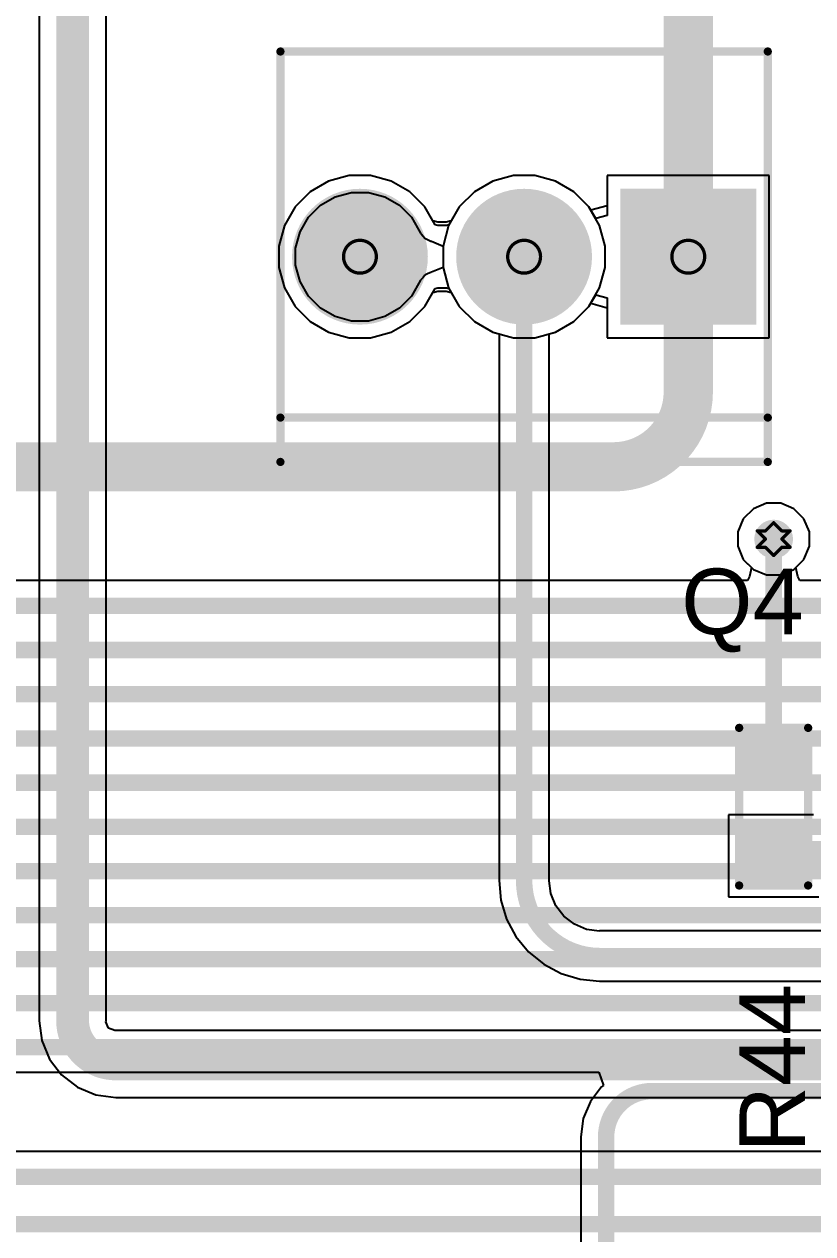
# Model space of a CAD drawing. Header units: inches. Extents: x 24 to 500, y 68 to 269.
# Drawn here: x 297.07 to 309.27, y 132.84 to 151.55 of the extents above; entities that cross this region are included whole.
import ezdxf

# ---------------------------------------------------------------- set-up
doc = ezdxf.new("R2010")
doc.units = ezdxf.units.IN
for name, color, linetype in [('Bottom Layer', 5, 'Continuous'), ('Bottom Solder', 6, 'Continuous'), ('Drill Drawing', 1, 'Continuous'), ('Layer 1', 16, 'Continuous'), ('Layer 2', 76, 'Continuous'), ('Multi-Layer', 9, 'Continuous'), ('Pad Holes', 156, 'Continuous'), ('Top Layer', 1, 'Continuous'), ('Top Overlay', 2, 'Continuous'), ('Top Paste', 8, 'Continuous'), ('Top Solder', 216, 'Continuous'), ('Via Holes', 16, 'Continuous')]:
    doc.layers.add(name, color=color, linetype=linetype)
doc.styles.add('Arial', font='', dxfattribs={"height": 0.2})
doc.styles.get('Arial').set_extended_font_data('Arial')

# ---------------------------------------------------------------- blocks, each defined once
blk = doc.blocks.new('0022112032_55')
at = {"layer": 'Bottom Layer'}
blk.add_hatch(color=5, dxfattribs=at).paths.add_polyline_path([(-3.539998, 0.999998), (-1.540002, 0.999998), (-1.540002, -0.999998), (-3.539998, -0.999998)])
h = blk.add_hatch(color=5, dxfattribs=at)
edge = h.paths.add_edge_path()
edge.add_arc((0, 0), 0.999998, 0, 360)
h = blk.add_hatch(color=5, dxfattribs=at)
edge = h.paths.add_edge_path()
edge.add_arc((2.54, 0), 0.999998, 0, 360)
at = {"layer": 'Bottom Solder'}
blk.add_hatch(color=6, dxfattribs=at).paths.add_polyline_path([(-3.590798, 1.050798), (-1.489202, 1.050798), (-1.489202, -1.050798), (-3.590798, -1.050798)])
h = blk.add_hatch(color=6, dxfattribs=at)
edge = h.paths.add_edge_path()
edge.add_arc((0, 0), 1.050798, 0, 360)
h = blk.add_hatch(color=6, dxfattribs=at)
edge = h.paths.add_edge_path()
edge.add_arc((2.54, 0), 1.050798, 0, 360)
at = {"layer": 'Layer 1'}
blk.add_hatch(color=16, dxfattribs=at).paths.add_polyline_path([(-3.539998, 0.999998), (-1.540002, 0.999998), (-1.540002, -0.999998), (-3.539998, -0.999998)])
h = blk.add_hatch(color=16, dxfattribs=at)
edge = h.paths.add_edge_path()
edge.add_arc((0, 0), 0.999998, 0, 360)
h = blk.add_hatch(color=16, dxfattribs=at)
edge = h.paths.add_edge_path()
edge.add_arc((2.54, 0), 0.999998, 0, 360)
at = {"layer": 'Layer 2'}
blk.add_hatch(color=76, dxfattribs=at).paths.add_polyline_path([(-3.539998, 0.999998), (-1.540002, 0.999998), (-1.540002, -0.999998), (-3.539998, -0.999998)])
h = blk.add_hatch(color=76, dxfattribs=at)
edge = h.paths.add_edge_path()
edge.add_arc((0, 0), 0.999998, 0, 360)
h = blk.add_hatch(color=76, dxfattribs=at)
edge = h.paths.add_edge_path()
edge.add_arc((2.54, 0), 0.999998, 0, 360)
at = {"layer": 'Multi-Layer'}
blk.add_hatch(color=9, dxfattribs=at).paths.add_polyline_path([(-3.539998, 0.999998), (-1.540002, 0.999998), (-1.540002, -0.999998), (-3.539998, -0.999998)])
h = blk.add_hatch(color=9, dxfattribs=at)
edge = h.paths.add_edge_path()
edge.add_arc((0, 0), 0.999998, 0, 360)
h = blk.add_hatch(color=9, dxfattribs=at)
edge = h.paths.add_edge_path()
edge.add_arc((2.54, 0), 0.999998, 0, 360)
at = {"layer": 'Pad Holes'}
h = blk.add_hatch(color=7, dxfattribs=at)
edge = h.paths.add_edge_path()
edge.add_arc((-2.54, 0), 0.599999, 0, 360)
h = blk.add_hatch(color=7, dxfattribs=at)
edge = h.paths.add_edge_path()
edge.add_arc((0, 0), 0.599999, 0, 360)
h = blk.add_hatch(color=7, dxfattribs=at)
edge = h.paths.add_edge_path()
edge.add_arc((2.54, 0), 0.599999, 0, 360)
at = {"layer": 'Top Layer'}
blk.add_hatch(color=1, dxfattribs=at).paths.add_polyline_path([(-3.539998, 0.999998), (-1.540002, 0.999998), (-1.540002, -0.999998), (-3.539998, -0.999998)])
h = blk.add_hatch(color=1, dxfattribs=at)
edge = h.paths.add_edge_path()
edge.add_arc((0, 0), 0.999998, 0, 360)
h = blk.add_hatch(color=1, dxfattribs=at)
edge = h.paths.add_edge_path()
edge.add_arc((2.54, 0), 0.999998, 0, 360)
at = {"layer": 'Top Solder'}
blk.add_hatch(color=216, dxfattribs=at).paths.add_polyline_path([(-3.590798, 1.050798), (-1.489202, 1.050798), (-1.489202, -1.050798), (-3.590798, -1.050798)])
h = blk.add_hatch(color=216, dxfattribs=at)
edge = h.paths.add_edge_path()
edge.add_arc((0, 0), 1.050798, 0, 360)
h = blk.add_hatch(color=216, dxfattribs=at)
edge = h.paths.add_edge_path()
edge.add_arc((2.54, 0), 1.050798, 0, 360)
at = {"layer": 'Top Overlay'}
for points in [[(-3.769995, 3.175, 0.127, 0.127, 0), (-3.769995, -3.175, 0.127, 0.127, 0)], [(3.769995, 3.175, 0.127, 0.127, 0), (-3.769995, 3.175, 0.127, 0.127, 0)], [(3.769995, 3.175, 0.127, 0.127, 0), (3.769995, -3.175, 0.127, 0.127, 0)], [(3.769995, 2.4892, 0.127, 0.127, 0), (-3.769995, 2.4892, 0.127, 0.127, 0)], [(3.769995, -3.175, 0.127, 0.127, 0), (-3.769995, -3.175, 0.127, 0.127, 0)]]:
    blk.add_lwpolyline(points, format="xyseb", dxfattribs=at)
for points in [[(-3.801745, 3.175, 0.0635, 0.0635, 1), (-3.738245, 3.175, 0.0635, 0.0635, 1)], [(-3.801745, 3.175, 0.0635, 0.0635, 1), (-3.738245, 3.175, 0.0635, 0.0635, 1)], [(3.738245, 3.175, 0.0635, 0.0635, 1), (3.801745, 3.175, 0.0635, 0.0635, 1)], [(3.738245, 3.175, 0.0635, 0.0635, 1), (3.801745, 3.175, 0.0635, 0.0635, 1)], [(-3.801745, 2.4892, 0.0635, 0.0635, 1), (-3.738245, 2.4892, 0.0635, 0.0635, 1)], [(3.738245, 2.4892, 0.0635, 0.0635, 1), (3.801745, 2.4892, 0.0635, 0.0635, 1)], [(-3.801745, -3.175, 0.0635, 0.0635, 1), (-3.738245, -3.175, 0.0635, 0.0635, 1)], [(-3.801745, -3.175, 0.0635, 0.0635, 1), (-3.738245, -3.175, 0.0635, 0.0635, 1)], [(3.738245, -3.175, 0.0635, 0.0635, 1), (3.801745, -3.175, 0.0635, 0.0635, 1)], [(3.738245, -3.175, 0.0635, 0.0635, 1), (3.801745, -3.175, 0.0635, 0.0635, 1)]]:
    blk.add_lwpolyline(points, format="xyseb", close=True, dxfattribs=at)
blk = doc.blocks.new('R___0603_123')
at = {"layer": 'Top Layer'}
for points in [[(-0.381, 0.4445), (-0.381, -0.4445), (-1.143, -0.4445), (-1.143, 0.4445)], [(1.143, 0.4445), (1.143, -0.4445), (0.381, -0.4445), (0.381, 0.4445)]]:
    blk.add_hatch(color=1, dxfattribs=at).paths.add_polyline_path(points)
at = {"layer": 'Top Paste'}
for points in [[(-0.381, 0.4445), (-0.381, -0.4445), (-1.143, -0.4445), (-1.143, 0.4445)], [(1.143, 0.4445), (1.143, -0.4445), (0.381, -0.4445), (0.381, 0.4445)]]:
    blk.add_hatch(color=8, dxfattribs=at).paths.add_polyline_path(points)
at = {"layer": 'Top Solder'}
for points in [[(-0.2794, 0.5461), (-0.2794, -0.5461), (-1.2446, -0.5461), (-1.2446, 0.5461)], [(1.2446, 0.5461), (1.2446, -0.5461), (0.2794, -0.5461), (0.2794, 0.5461)]]:
    blk.add_hatch(color=216, dxfattribs=at).paths.add_polyline_path(points)
at = {"layer": 'Top Overlay'}
for points in [[(1.2192, 0.5334, 0.127, 0.127, 0), (-1.2192, 0.5334, 0.127, 0.127, 0)], [(-1.2192, -0.5334, 0.127, 0.127, 0), (-1.2192, 0.5334, 0.127, 0.127, 0)], [(1.2192, -0.5334, 0.127, 0.127, 0), (1.2192, 0.5334, 0.127, 0.127, 0)], [(1.2192, -0.5334, 0.127, 0.127, 0), (-1.2192, -0.5334, 0.127, 0.127, 0)]]:
    blk.add_lwpolyline(points, format="xyseb", dxfattribs=at)
for points in [[(-1.25095, 0.5334, 0.0635, 0.0635, 1), (-1.18745, 0.5334, 0.0635, 0.0635, 1)], [(-1.25095, 0.5334, 0.0635, 0.0635, 1), (-1.18745, 0.5334, 0.0635, 0.0635, 1)], [(1.18745, 0.5334, 0.0635, 0.0635, 1), (1.25095, 0.5334, 0.0635, 0.0635, 1)], [(1.18745, 0.5334, 0.0635, 0.0635, 1), (1.25095, 0.5334, 0.0635, 0.0635, 1)], [(-1.25095, -0.5334, 0.0635, 0.0635, 1), (-1.18745, -0.5334, 0.0635, 0.0635, 1)], [(-1.25095, -0.5334, 0.0635, 0.0635, 1), (-1.18745, -0.5334, 0.0635, 0.0635, 1)], [(1.18745, -0.5334, 0.0635, 0.0635, 1), (1.25095, -0.5334, 0.0635, 0.0635, 1)], [(1.18745, -0.5334, 0.0635, 0.0635, 1), (1.25095, -0.5334, 0.0635, 0.0635, 1)]]:
    blk.add_lwpolyline(points, format="xyseb", close=True, dxfattribs=at)

msp = doc.modelspace()

# ---------------------------------------------------------------- hatches: boundary and pattern name
at = {"layer": 'Bottom Layer'}
h = msp.add_hatch(color=5, dxfattribs=at)
edge = h.paths.add_edge_path()
edge.add_arc((308.661, 143.586), 0.3, 0, 360)
at = {"layer": 'Layer 1'}
h = msp.add_hatch(color=16, dxfattribs=at)
edge = h.paths.add_edge_path()
edge.add_arc((308.661, 143.586), 0.3, 0, 360)
at = {"layer": 'Layer 2'}
h = msp.add_hatch(color=76, dxfattribs=at)
edge = h.paths.add_edge_path()
edge.add_arc((308.661, 143.586), 0.3, 0, 360)
at = {"layer": 'Top Layer'}
h = msp.add_hatch(color=1, dxfattribs=at)
edge = h.paths.add_edge_path()
edge.add_arc((308.661, 143.586), 0.3, 0, 360)
at = {"layer": 'Via Holes'}
h = msp.add_hatch(color=7, dxfattribs=at)
edge = h.paths.add_edge_path()
edge.add_arc((308.661, 143.586), 0.15, 0, 360)

# ---------------------------------------------------------------- linework, layer by layer
at = {"layer": 'Bottom Layer'}
for p, q in [((302.095, 149.209), (301.776, 149.124)), ((302.425, 149.209), (302.095, 149.209)), ((302.744, 149.124), (302.425, 149.209)), ((304.635, 149.209), (304.316, 149.124)), ((304.965, 149.209), (304.635, 149.209)), ((305.284, 149.124), (304.965, 149.209)), ((301.776, 149.124), (301.49, 148.958)), ((303.03, 148.958), (302.744, 149.124)), ((304.316, 149.124), (304.03, 148.958)), ((305.57, 148.958), (305.284, 149.124)), ((301.49, 148.958), (301.257, 148.725)), ((301.649, 148.751), (301.876, 148.882)), ((301.876, 148.882), (302.129, 148.95)), ((302.129, 148.95), (302.391, 148.95)), ((302.391, 148.95), (302.644, 148.882)), ((302.644, 148.882), (302.871, 148.751)), ((303.263, 148.725), (303.03, 148.958)), ((304.03, 148.958), (303.797, 148.725)), ((305.803, 148.725), (305.57, 148.958)), ((301.257, 148.725), (301.091, 148.439)), ((301.464, 148.566), (301.649, 148.751)), ((302.871, 148.751), (303.056, 148.566)), ((303.424, 148.448), (303.263, 148.725)), ((303.797, 148.725), (303.636, 148.448)), ((305.969, 148.439), (305.803, 148.725)), ((301.091, 148.439), (301.006, 148.12)), ((301.333, 148.339), (301.464, 148.566)), ((303.056, 148.566), (303.199, 148.318)), ((303.463, 148.439), (303.424, 148.448)), ((303.597, 148.439), (303.463, 148.439)), ((303.636, 148.448), (303.597, 148.439)), ((306.054, 148.12), (305.969, 148.439)), ((301.265, 148.086), (301.333, 148.339)), ((303.199, 148.318), (303.204, 148.313)), ((303.204, 148.313), (303.206, 148.307)), ((303.206, 148.307), (303.237, 148.275)), ((303.237, 148.275), (303.266, 148.242)), ((303.266, 148.242), (303.272, 148.239)), ((303.272, 148.239), (303.276, 148.235)), ((303.276, 148.235), (303.317, 148.217)), ((301.006, 148.12), (301.006, 147.79)), ((301.265, 147.824), (301.265, 148.086)), ((303.317, 148.217), (303.357, 148.197)), ((303.357, 148.197), (303.364, 148.197)), ((303.364, 148.197), (303.369, 148.194)), ((303.369, 148.194), (303.546, 148.12)), ((303.546, 148.12), (303.546, 147.79)), ((306.054, 147.79), (306.054, 148.12)), ((301.006, 147.79), (301.091, 147.471)), ((301.333, 147.571), (301.265, 147.824)), ((303.266, 147.668), (303.237, 147.635)), ((303.272, 147.671), (303.266, 147.668)), ((303.276, 147.675), (303.272, 147.671)), ((303.317, 147.693), (303.276, 147.675)), ((303.357, 147.713), (303.317, 147.693)), ((303.364, 147.713), (303.357, 147.713)), ((303.369, 147.716), (303.364, 147.713)), ((303.546, 147.79), (303.369, 147.716)), ((305.969, 147.471), (306.054, 147.79)), ((301.464, 147.344), (301.333, 147.571)), ((303.199, 147.592), (303.056, 147.344)), ((303.204, 147.597), (303.199, 147.592)), ((303.206, 147.603), (303.204, 147.597)), ((303.237, 147.635), (303.206, 147.603)), ((301.091, 147.471), (301.257, 147.185)), ((301.649, 147.159), (301.464, 147.344)), ((303.056, 147.344), (302.871, 147.159)), ((303.263, 147.185), (303.424, 147.462)), ((303.424, 147.462), (303.463, 147.471)), ((303.463, 147.471), (303.597, 147.471)), ((303.597, 147.471), (303.636, 147.462)), ((303.636, 147.462), (303.797, 147.185)), ((305.803, 147.185), (305.969, 147.471)), ((301.257, 147.185), (301.49, 146.952)), ((301.876, 147.028), (301.649, 147.159)), ((302.871, 147.159), (302.644, 147.028)), ((303.03, 146.952), (303.263, 147.185)), ((303.797, 147.185), (304.03, 146.952)), ((305.57, 146.952), (305.803, 147.185)), ((301.49, 146.952), (301.776, 146.786)), ((302.129, 146.96), (301.876, 147.028)), ((302.391, 146.96), (302.129, 146.96)), ((302.644, 147.028), (302.391, 146.96)), ((302.744, 146.786), (303.03, 146.952)), ((304.03, 146.952), (304.316, 146.786)), ((305.284, 146.786), (305.57, 146.952)), ((301.776, 146.786), (302.095, 146.701)), ((302.425, 146.701), (302.744, 146.786)), ((304.316, 146.786), (304.635, 146.701)), ((304.965, 146.701), (305.284, 146.786)), ((302.095, 146.701), (302.425, 146.701)), ((304.635, 146.701), (304.965, 146.701)), ((308.551, 144.14), (308.347, 144.056)), ((308.771, 144.14), (308.551, 144.14)), ((308.975, 144.056), (308.771, 144.14)), ((308.347, 144.056), (308.191, 143.9)), ((309.13, 143.9), (308.975, 144.056)), ((308.191, 143.9), (308.107, 143.696)), ((309.215, 143.696), (309.13, 143.9)), ((308.107, 143.696), (308.107, 143.476)), ((309.215, 143.476), (309.215, 143.696)), ((308.107, 143.476), (308.191, 143.272)), ((309.13, 143.272), (309.215, 143.476)), ((308.191, 143.272), (308.318, 143.146)), ((309.004, 143.146), (309.13, 143.272)), ((308.289, 143.007), (308.255, 142.943)), ((308.318, 143.146), (308.289, 143.007)), ((309.033, 143.007), (309.004, 143.146)), ((309.066, 142.943), (309.033, 143.007)), ((308.255, 142.943), (271.018, 142.943)), ((316.966, 142.943), (309.066, 142.943)), ((261.705, 135.337), (305.958, 135.337)), ((305.958, 135.337), (306.027, 135.134)), ((306.027, 135.134), (306, 135.114)), ((306, 135.114), (305.825, 134.886)), ((305.825, 134.886), (305.716, 134.622)), ((305.716, 134.622), (305.678, 134.337)), ((305.678, 134.337), (305.68, 134.337)), ((305.68, 134.337), (305.68, 129.418))]:
    msp.add_line(p, q, dxfattribs=at)
for points in [[(307.34, 145.859, 0.762, 0.762, 0), (307.34, 166.751, 0.762, 0.762, 0)], [(307.34, 145.859, 0.762, 0.762, -0.414214), (306.185, 144.704, 0.762, 0.762, 0)], [(275.791, 144.704, 0.762, 0.762, 0), (306.185, 144.704, 0.762, 0.762, 0)], [(264.028, 142.555, 0.254, 0.254, 0), (316.966, 142.555, 0.254, 0.254, 0)], [(263.347, 141.87, 0.254, 0.254, 0), (317.667, 141.87, 0.254, 0.254, 0)], [(262.666, 141.186, 0.254, 0.254, 0), (318.351, 141.186, 0.254, 0.254, 0)], [(261.985, 140.502, 0.254, 0.254, 0), (318.752, 140.502, 0.254, 0.254, 0)], [(261.304, 139.818, 0.254, 0.254, 0), (319.691, 139.818, 0.254, 0.254, 0)], [(260.623, 139.134, 0.254, 0.254, 0), (320.375, 139.134, 0.254, 0.254, 0)], [(259.942, 138.45, 0.254, 0.254, 0), (321.059, 138.45, 0.254, 0.254, 0)], [(259.258, 137.769, 0.254, 0.254, 0), (321.801, 137.769, 0.254, 0.254, 0)], [(259.942, 137.088, 0.254, 0.254, 0), (322.447, 137.088, 0.254, 0.254, 0)], [(260.626, 136.407, 0.254, 0.254, 0), (323.282, 136.407, 0.254, 0.254, 0)], [(261.31, 135.726, 0.254, 0.254, 0), (324.01, 135.726, 0.254, 0.254, 0)], [(306.069, 134.337, 0.254, 0.254, -0.414214), (306.776, 135.045, 0.254, 0.254, 0)], [(306.776, 135.045, 0.254, 0.254, 0), (324.691, 135.045, 0.254, 0.254, 0)], [(306.069, 118.034, 0.254, 0.254, 0), (306.069, 134.337, 0.254, 0.254, 0)]]:
    msp.add_lwpolyline(points, format="xyseb", dxfattribs=at)
for points in [[(307.149, 145.859, 0.381, 0.381, 1), (307.531, 145.859, 0.381, 0.381, 1)], [(307.149, 145.859, 0.381, 0.381, 1), (307.531, 145.859, 0.381, 0.381, 1)], [(305.995, 144.704, 0.381, 0.381, 1), (306.376, 144.704, 0.381, 0.381, 1)], [(305.995, 144.704, 0.381, 0.381, 1), (306.376, 144.704, 0.381, 0.381, 1)], [(306.712, 135.045, 0.127, 0.127, 1), (306.839, 135.045, 0.127, 0.127, 1)], [(306.712, 135.045, 0.127, 0.127, 1), (306.839, 135.045, 0.127, 0.127, 1)], [(306.005, 134.337, 0.127, 0.127, 1), (306.132, 134.337, 0.127, 0.127, 1)], [(306.005, 134.337, 0.127, 0.127, 1), (306.132, 134.337, 0.127, 0.127, 1)]]:
    msp.add_lwpolyline(points, format="xyseb", close=True, dxfattribs=at)
at = {"layer": 'Drill Drawing'}
for points in [[(302.514, 147.955, 0.0508, 0.0508, 1), (302.006, 147.955, 0.0508, 0.0508, 1)], [(305.054, 147.955, 0.0508, 0.0508, 1), (304.546, 147.955, 0.0508, 0.0508, 1)], [(307.594, 147.955, 0.0508, 0.0508, 1), (307.086, 147.955, 0.0508, 0.0508, 1)], [(301.993, 147.955, 0.0254, 0.0254, 1), (302.019, 147.955, 0.0254, 0.0254, 1)], [(302.501, 147.955, 0.0254, 0.0254, 1), (302.527, 147.955, 0.0254, 0.0254, 1)], [(304.533, 147.955, 0.0254, 0.0254, 1), (304.559, 147.955, 0.0254, 0.0254, 1)], [(305.041, 147.955, 0.0254, 0.0254, 1), (305.067, 147.955, 0.0254, 0.0254, 1)], [(307.073, 147.955, 0.0254, 0.0254, 1), (307.099, 147.955, 0.0254, 0.0254, 1)], [(307.581, 147.955, 0.0254, 0.0254, 1), (307.607, 147.955, 0.0254, 0.0254, 1)], [(308.394, 143.713, 0.0254, 0.0254, 1), (308.42, 143.713, 0.0254, 0.0254, 1)], [(308.394, 143.713, 0.0254, 0.0254, 1), (308.42, 143.713, 0.0254, 0.0254, 1)], [(308.521, 143.713, 0.0254, 0.0254, 1), (308.546, 143.713, 0.0254, 0.0254, 1)], [(308.521, 143.713, 0.0254, 0.0254, 1), (308.546, 143.713, 0.0254, 0.0254, 1)], [(308.648, 143.84, 0.0254, 0.0254, 1), (308.673, 143.84, 0.0254, 0.0254, 1)], [(308.648, 143.84, 0.0254, 0.0254, 1), (308.673, 143.84, 0.0254, 0.0254, 1)], [(308.775, 143.713, 0.0254, 0.0254, 1), (308.8, 143.713, 0.0254, 0.0254, 1)], [(308.775, 143.713, 0.0254, 0.0254, 1), (308.8, 143.713, 0.0254, 0.0254, 1)], [(308.902, 143.713, 0.0254, 0.0254, 1), (308.928, 143.713, 0.0254, 0.0254, 1)], [(308.902, 143.713, 0.0254, 0.0254, 1), (308.928, 143.713, 0.0254, 0.0254, 1)], [(308.521, 143.586, 0.0254, 0.0254, 1), (308.546, 143.586, 0.0254, 0.0254, 1)], [(308.521, 143.586, 0.0254, 0.0254, 1), (308.546, 143.586, 0.0254, 0.0254, 1)], [(308.775, 143.586, 0.0254, 0.0254, 1), (308.8, 143.586, 0.0254, 0.0254, 1)], [(308.775, 143.586, 0.0254, 0.0254, 1), (308.8, 143.586, 0.0254, 0.0254, 1)], [(308.394, 143.459, 0.0254, 0.0254, 1), (308.42, 143.459, 0.0254, 0.0254, 1)], [(308.394, 143.459, 0.0254, 0.0254, 1), (308.42, 143.459, 0.0254, 0.0254, 1)], [(308.521, 143.459, 0.0254, 0.0254, 1), (308.546, 143.459, 0.0254, 0.0254, 1)], [(308.521, 143.459, 0.0254, 0.0254, 1), (308.546, 143.459, 0.0254, 0.0254, 1)], [(308.648, 143.332, 0.0254, 0.0254, 1), (308.673, 143.332, 0.0254, 0.0254, 1)], [(308.648, 143.332, 0.0254, 0.0254, 1), (308.673, 143.332, 0.0254, 0.0254, 1)], [(308.775, 143.459, 0.0254, 0.0254, 1), (308.8, 143.459, 0.0254, 0.0254, 1)], [(308.775, 143.459, 0.0254, 0.0254, 1), (308.8, 143.459, 0.0254, 0.0254, 1)], [(308.902, 143.459, 0.0254, 0.0254, 1), (308.928, 143.459, 0.0254, 0.0254, 1)], [(308.902, 143.459, 0.0254, 0.0254, 1), (308.928, 143.459, 0.0254, 0.0254, 1)]]:
    msp.add_lwpolyline(points, format="xyseb", close=True, dxfattribs=at)
for points in [[(308.407, 143.713, 0.0508, 0.0508, 0), (308.534, 143.586, 0.0508, 0.0508, 0)], [(308.407, 143.713, 0.0508, 0.0508, 0), (308.534, 143.713, 0.0508, 0.0508, 0)], [(308.534, 143.713, 0.0508, 0.0508, 0), (308.661, 143.84, 0.0508, 0.0508, 0)], [(308.661, 143.84, 0.0508, 0.0508, 0), (308.788, 143.713, 0.0508, 0.0508, 0)], [(308.788, 143.713, 0.0508, 0.0508, 0), (308.915, 143.713, 0.0508, 0.0508, 0)], [(308.788, 143.586, 0.0508, 0.0508, 0), (308.915, 143.713, 0.0508, 0.0508, 0)], [(308.407, 143.459, 0.0508, 0.0508, 0), (308.534, 143.586, 0.0508, 0.0508, 0)], [(308.788, 143.586, 0.0508, 0.0508, 0), (308.915, 143.459, 0.0508, 0.0508, 0)], [(308.407, 143.459, 0.0508, 0.0508, 0), (308.534, 143.459, 0.0508, 0.0508, 0)], [(308.534, 143.459, 0.0508, 0.0508, 0), (308.661, 143.332, 0.0508, 0.0508, 0)], [(308.661, 143.332, 0.0508, 0.0508, 0), (308.788, 143.459, 0.0508, 0.0508, 0)], [(308.788, 143.459, 0.0508, 0.0508, 0), (308.915, 143.459, 0.0508, 0.0508, 0)]]:
    msp.add_lwpolyline(points, format="xyseb", dxfattribs=at)
at = {"layer": 'Layer 1'}
for p, q in [((304.635, 149.209), (304.316, 149.124)), ((304.965, 149.209), (304.635, 149.209)), ((305.284, 149.124), (304.965, 149.209)), ((308.594, 149.209), (306.086, 149.209)), ((306.086, 149.209), (306.086, 148.744)), ((308.594, 146.701), (308.594, 149.209)), ((304.316, 149.124), (304.03, 148.958)), ((305.57, 148.958), (305.284, 149.124)), ((304.03, 148.958), (303.797, 148.725)), ((305.803, 148.725), (305.57, 148.958)), ((303.797, 148.725), (303.631, 148.439)), ((305.832, 148.676), (305.803, 148.725)), ((306.086, 148.744), (305.832, 148.676)), ((303.631, 148.439), (303.546, 148.12)), ((303.546, 148.12), (303.546, 147.79)), ((303.546, 147.79), (303.631, 147.471)), ((303.631, 147.471), (303.797, 147.185)), ((303.797, 147.185), (304.03, 146.952)), ((305.57, 146.952), (305.803, 147.185)), ((305.803, 147.185), (305.832, 147.234)), ((305.832, 147.234), (306.086, 147.166)), ((306.086, 147.166), (306.086, 146.701)), ((304.03, 146.952), (304.316, 146.786)), ((305.284, 146.786), (305.57, 146.952)), ((304.316, 146.786), (304.635, 146.701)), ((304.965, 146.701), (305.284, 146.786)), ((304.635, 146.701), (304.965, 146.701)), ((306.086, 146.701), (308.594, 146.701))]:
    msp.add_line(p, q, dxfattribs=at)
at = {"layer": 'Layer 2'}
for p, q in [((302.095, 149.209), (301.776, 149.124)), ((302.425, 149.209), (302.095, 149.209)), ((302.744, 149.124), (302.425, 149.209)), ((304.635, 149.209), (304.316, 149.124)), ((304.965, 149.209), (304.635, 149.209)), ((305.284, 149.124), (304.965, 149.209)), ((308.594, 149.209), (306.086, 149.209)), ((306.086, 149.209), (306.086, 148.744)), ((308.594, 146.701), (308.594, 149.209)), ((301.776, 149.124), (301.49, 148.958)), ((303.03, 148.958), (302.744, 149.124)), ((304.316, 149.124), (304.03, 148.958)), ((305.57, 148.958), (305.284, 149.124)), ((301.49, 148.958), (301.257, 148.725)), ((303.263, 148.725), (303.03, 148.958)), ((304.03, 148.958), (303.797, 148.725)), ((305.803, 148.725), (305.57, 148.958)), ((301.257, 148.725), (301.091, 148.439)), ((303.389, 148.508), (303.263, 148.725)), ((303.797, 148.725), (303.671, 148.508)), ((305.832, 148.676), (305.803, 148.725)), ((306.086, 148.744), (305.832, 148.676)), ((301.091, 148.439), (301.006, 148.12)), ((303.464, 148.487), (303.389, 148.508)), ((303.596, 148.487), (303.464, 148.487)), ((303.671, 148.508), (303.596, 148.487)), ((301.006, 148.12), (301.006, 147.79)), ((301.006, 147.79), (301.091, 147.471)), ((301.091, 147.471), (301.257, 147.185)), ((303.263, 147.185), (303.389, 147.402)), ((303.389, 147.402), (303.464, 147.423)), ((303.464, 147.423), (303.596, 147.423)), ((303.596, 147.423), (303.671, 147.402)), ((303.671, 147.402), (303.797, 147.185)), ((301.257, 147.185), (301.49, 146.952)), ((303.03, 146.952), (303.263, 147.185)), ((303.797, 147.185), (304.03, 146.952)), ((305.57, 146.952), (305.803, 147.185)), ((305.803, 147.185), (305.832, 147.234)), ((305.832, 147.234), (306.086, 147.166)), ((306.086, 147.166), (306.086, 146.701)), ((301.49, 146.952), (301.776, 146.786)), ((302.744, 146.786), (303.03, 146.952)), ((304.03, 146.952), (304.316, 146.786)), ((305.284, 146.786), (305.57, 146.952)), ((301.776, 146.786), (302.095, 146.701)), ((302.425, 146.701), (302.744, 146.786)), ((304.316, 146.786), (304.635, 146.701)), ((304.965, 146.701), (305.284, 146.786)), ((302.095, 146.701), (302.425, 146.701)), ((304.635, 146.701), (304.965, 146.701)), ((306.086, 146.701), (308.594, 146.701)), ((308.551, 144.14), (308.347, 144.056)), ((308.771, 144.14), (308.551, 144.14)), ((308.975, 144.056), (308.771, 144.14)), ((308.347, 144.056), (308.191, 143.9)), ((309.13, 143.9), (308.975, 144.056)), ((308.191, 143.9), (308.107, 143.696)), ((309.215, 143.696), (309.13, 143.9)), ((308.107, 143.696), (308.107, 143.476)), ((309.215, 143.476), (309.215, 143.696)), ((308.107, 143.476), (308.191, 143.272)), ((309.13, 143.272), (309.215, 143.476)), ((308.191, 143.272), (308.347, 143.117)), ((308.975, 143.117), (309.13, 143.272)), ((308.347, 143.117), (308.551, 143.032)), ((308.551, 143.032), (308.771, 143.032)), ((308.771, 143.032), (308.975, 143.117))]:
    msp.add_line(p, q, dxfattribs=at)
at = {"layer": 'Top Layer'}
for p, q in [((297.297, 156.412), (297.297, 136.134)), ((298.333, 136.134), (298.333, 156.412)), ((304.635, 149.209), (304.316, 149.124)), ((304.965, 149.209), (304.635, 149.209)), ((305.284, 149.124), (304.965, 149.209)), ((308.594, 149.209), (306.086, 149.209)), ((306.086, 149.209), (306.086, 148.591)), ((308.594, 146.701), (308.594, 149.209)), ((304.316, 149.124), (304.03, 148.958)), ((305.57, 148.958), (305.284, 149.124)), ((304.03, 148.958), (303.797, 148.725)), ((305.803, 148.725), (305.57, 148.958)), ((303.797, 148.725), (303.631, 148.439)), ((305.908, 148.544), (305.803, 148.725)), ((303.631, 148.439), (303.546, 148.12)), ((306.086, 148.591), (305.908, 148.544)), ((303.546, 148.12), (303.546, 147.79)), ((303.546, 147.79), (303.631, 147.471)), ((303.631, 147.471), (303.797, 147.185)), ((305.803, 147.185), (305.908, 147.366)), ((305.908, 147.366), (306.086, 147.319)), ((306.086, 147.319), (306.086, 146.701)), ((303.797, 147.185), (304.03, 146.952)), ((305.57, 146.952), (305.803, 147.185)), ((304.03, 146.952), (304.316, 146.786)), ((305.284, 146.786), (305.57, 146.952)), ((304.316, 146.786), (304.412, 146.761)), ((304.412, 146.761), (304.412, 138.303)), ((305.188, 146.761), (305.284, 146.786)), ((305.188, 138.303), (305.188, 146.761)), ((306.086, 146.701), (308.594, 146.701)), ((309.276, 139.319), (307.962, 139.319)), ((307.962, 139.319), (307.962, 138.049)), ((304.412, 138.303), (304.412, 138.303)), ((304.412, 138.303), (304.441, 137.999)), ((305.188, 138.299), (305.188, 138.303)), ((305.214, 138.101), (305.188, 138.299)), ((304.441, 137.999), (304.53, 137.707)), ((305.292, 137.912), (305.214, 138.101)), ((307.962, 138.049), (309.359, 138.049)), ((305.416, 137.75), (305.292, 137.912)), ((305.578, 137.626), (305.416, 137.75)), ((304.53, 137.707), (304.674, 137.438)), ((305.766, 137.548), (305.578, 137.626)), ((304.674, 137.438), (304.868, 137.202)), ((305.964, 137.522), (305.766, 137.548)), ((305.968, 137.523), (305.964, 137.522)), ((342.209, 137.523), (305.968, 137.523)), ((304.868, 137.202), (305.103, 137.008)), ((305.103, 137.008), (305.373, 136.865)), ((305.373, 136.865), (305.665, 136.776)), ((305.665, 136.776), (305.968, 136.746)), ((305.968, 136.746), (305.968, 136.746)), ((305.968, 136.746), (342.131, 136.746)), ((297.297, 136.134), (297.297, 136.134)), ((297.297, 136.134), (297.337, 135.827)), ((298.33, 136.118), (298.333, 136.134)), ((298.37, 136.021), (298.33, 136.118)), ((298.468, 135.981), (298.37, 136.021)), ((298.483, 135.984), (298.468, 135.981)), ((335.305, 135.984), (298.483, 135.984)), ((297.337, 135.827), (297.456, 135.541)), ((297.456, 135.541), (297.644, 135.295)), ((297.644, 135.295), (297.89, 135.107)), ((297.89, 135.107), (298.176, 134.988)), ((298.176, 134.988), (298.483, 134.948)), ((298.483, 134.948), (298.483, 134.948)), ((298.483, 134.948), (335.305, 134.948)), ((329.703, 134.11), (289.208, 134.11))]:
    msp.add_line(p, q, dxfattribs=at)
for points in [[(297.815, 136.134, 0.508, 0.508, 0), (297.815, 157.966, 0.508, 0.508, 0)], [(304.8, 138.303, 0.254, 0.254, 0), (304.8, 147.955, 0.254, 0.254, 0)], [(308.661, 140.208, 0.254, 0.254, 0), (308.661, 143.586, 0.254, 0.254, 0)], [(308.684, 138.661, 0.508, 0.508, 0), (310.143, 138.661, 0.508, 0.508, 0)], [(308.684, 138.661, 0.254, 0.254, -0.414214), (308.661, 138.684, 0.254, 0.254, 0)], [(305.968, 137.135, 0.254, 0.254, -0.414214), (304.8, 138.303, 0.254, 0.254, 0)], [(305.968, 137.135, 0.254, 0.254, 0), (342.526, 137.135, 0.254, 0.254, 0)], [(298.483, 135.466, 0.508, 0.508, -0.414214), (297.815, 136.134, 0.508, 0.508, 0)], [(298.483, 135.466, 0.508, 0.508, 0), (335.94, 135.466, 0.508, 0.508, 0)], [(289.208, 133.721, 0.254, 0.254, 0), (330.098, 133.721, 0.254, 0.254, 0)], [(286.069, 132.987, 0.254, 0.254, 0), (358.508, 132.987, 0.254, 0.254, 0)]]:
    msp.add_lwpolyline(points, format="xyseb", dxfattribs=at)
for points in [[(304.736, 147.955, 0.127, 0.127, 1), (304.863, 147.955, 0.127, 0.127, 1)], [(308.597, 143.586, 0.127, 0.127, 1), (308.724, 143.586, 0.127, 0.127, 1)], [(308.597, 140.208, 0.127, 0.127, 1), (308.724, 140.208, 0.127, 0.127, 1)], [(308.557, 138.661, 0.254, 0.254, 1), (308.811, 138.661, 0.254, 0.254, 1)], [(308.597, 138.684, 0.127, 0.127, 1), (308.724, 138.684, 0.127, 0.127, 1)], [(308.62, 138.661, 0.127, 0.127, 1), (308.747, 138.661, 0.127, 0.127, 1)], [(304.736, 138.303, 0.127, 0.127, 1), (304.863, 138.303, 0.127, 0.127, 1)], [(304.736, 138.303, 0.127, 0.127, 1), (304.863, 138.303, 0.127, 0.127, 1)], [(305.905, 137.135, 0.127, 0.127, 1), (306.032, 137.135, 0.127, 0.127, 1)], [(305.905, 137.135, 0.127, 0.127, 1), (306.032, 137.135, 0.127, 0.127, 1)], [(297.688, 136.134, 0.254, 0.254, 1), (297.942, 136.134, 0.254, 0.254, 1)], [(297.688, 136.134, 0.254, 0.254, 1), (297.942, 136.134, 0.254, 0.254, 1)], [(298.356, 135.466, 0.254, 0.254, 1), (298.61, 135.466, 0.254, 0.254, 1)], [(298.356, 135.466, 0.254, 0.254, 1), (298.61, 135.466, 0.254, 0.254, 1)]]:
    msp.add_lwpolyline(points, format="xyseb", close=True, dxfattribs=at)

# ---------------------------------------------------------------- block references
for name, p, rotation in [('0022112032_55', (304.8, 147.955), 180), ('R___0603_123', (308.661, 139.446), 270)]:
    msp.add_blockref(name, p, dxfattribs=dict(rotation=rotation))

# ---------------------------------------------------------------- texts
at = {"layer": 'Top Overlay', "style": 'Arial'}
msp.add_text('Q4', height=1.016, dxfattribs=at).set_placement((307.23, 142.113))
msp.add_text('R44', height=1.016, rotation=90, dxfattribs=at).set_placement((309.148, 134.097))

doc.saveas('drawing.dxf')
